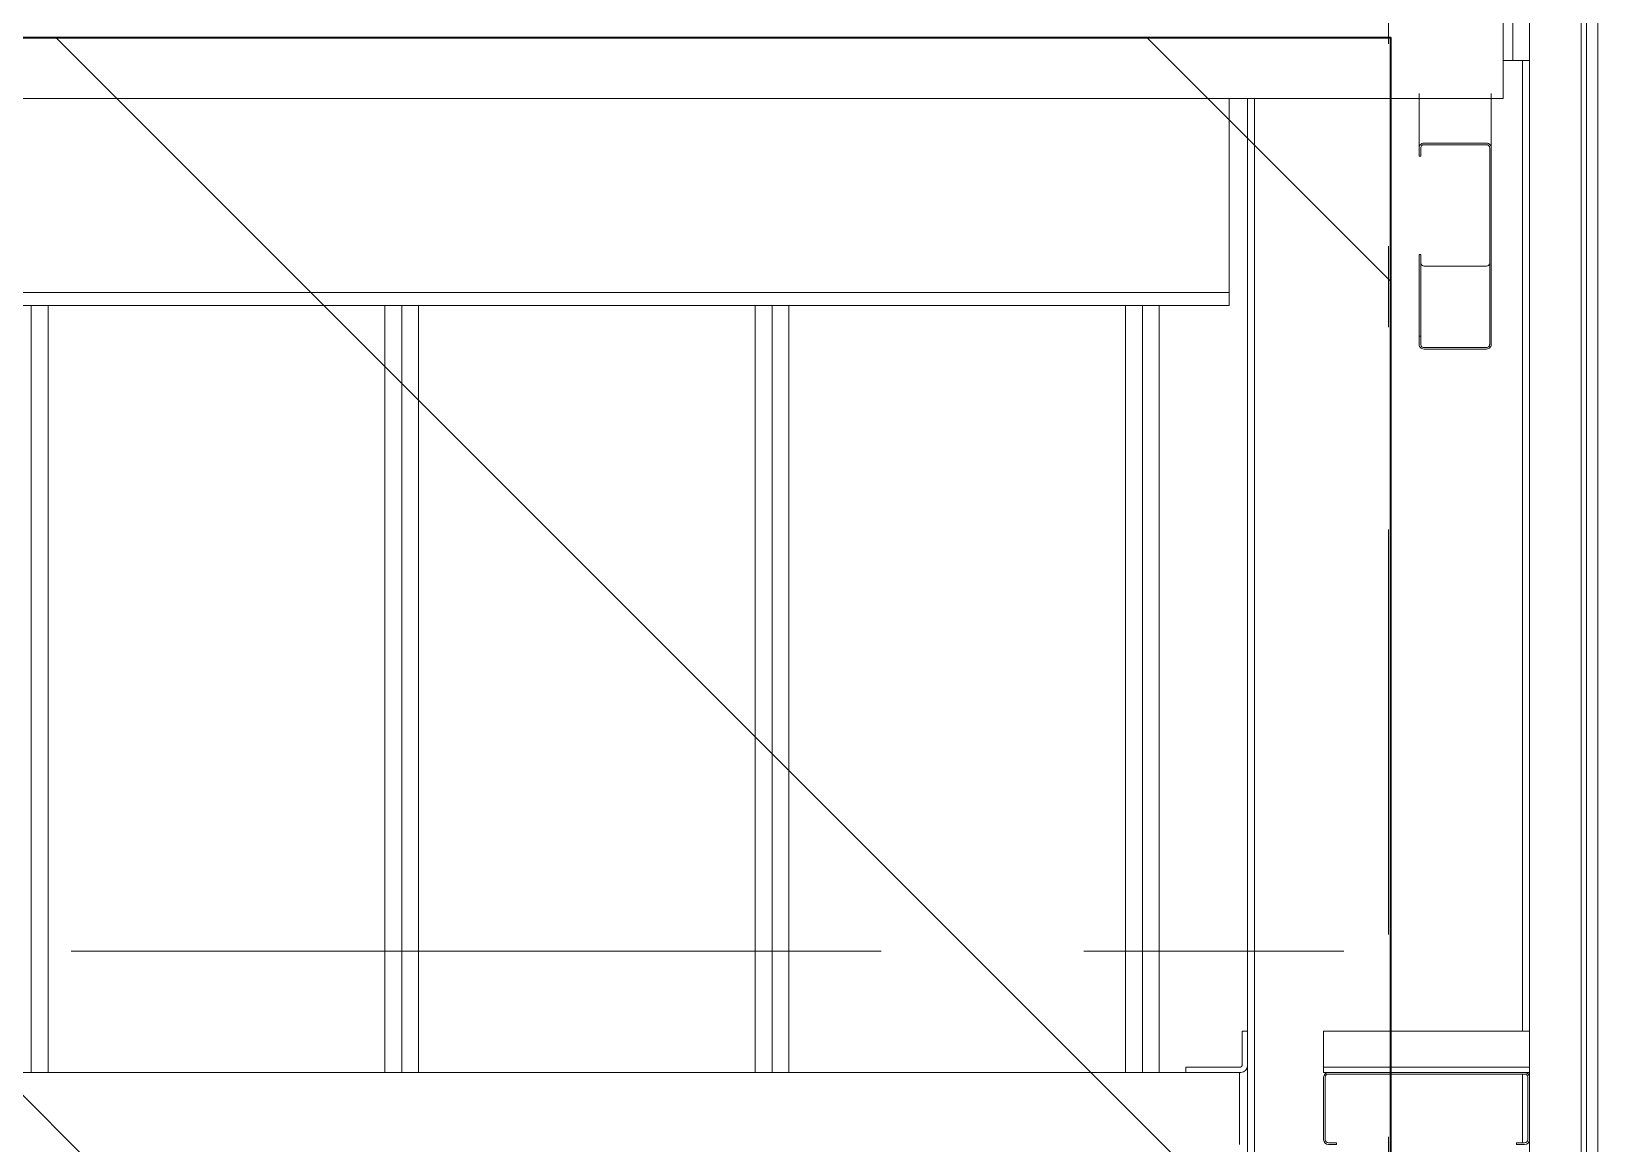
# Model space of a CAD drawing. Header units: metres. Extents: x -5.1 to 74.4, y -0.9 to 14.
# Drawn here: x 8.401 to 10.335, y 9.062 to 10.436 of the extents above; entities that cross this region are included whole.
import ezdxf

# ---------------------------------------------------------------- set-up
doc = ezdxf.new("R2010")
doc.units = ezdxf.units.M
doc.linetypes.add('Center', pattern=[2, 0.5, -0.25, 1, -0.25])
doc.linetypes.add('Dash dot', pattern=[1.05, 0.5, -0.25, 0.05, -0.25])
for name, color, linetype, lineweight in [('1', 7, 'Continuous', 18), ('2', 7, 'Continuous', 9), ('A LARGUEROS', 7, 'Continuous', 9), ('A LARGUEROS CORTES', 7, 'Continuous', 9), ('A-EJES', 7, 'Continuous', 18), ('A-NIVELES LINEA_', 7, 'Continuous', 18), ('GMI-COLUMNAS', 7, 'Continuous', 18)]:
    doc.layers.add(name, color=color, linetype=linetype, lineweight=lineweight)
doc.layers.add('ATR-ACHURADO', color=9, linetype='Continuous')
doc.layers.add('ATR-AREAS', color=1, linetype='Continuous')

# ---------------------------------------------------------------- blocks, each defined once
blk = doc.blocks.new('ESQUINERO_EXTERIOR_90__CAL24_MUROS_GMI_P026CHP001 - ESQUINERO EXTERIOR 90_-1564257-CORTE TRANSVERSAL 1-1_')
at = {"layer": '1', "lineweight": 5}
for p, q in [((10.3212, 8.994), (10.3212, 10.6891)), ((10.3352, 10.6274), (10.3352, 10.6891)), ((10.3352, 8.994), (10.3352, 10.4608)), ((10.3212, 8.994), (10.3149, 8.994)), ((10.3352, 8.994), (10.3212, 8.994))]:
    blk.add_line(p, q, dxfattribs=at)
blk = doc.blocks.new('MontenC-Calibre14-GMI 1 - MONTEN _C_ 10_ CAL14-1479441-CORTE TRANSVERSAL 1-1_')
at = {"layer": 'A LARGUEROS', "color": 8, "lineweight": 5, "true_color": 0x808080}
for p, q in [((10.2185, 10.3585), (10.2185, 10.6004)), ((-0.1442, 10.3529), (10.2185, 10.3529)), ((10.2185, 10.3585), (10.2185, 10.3529))]:
    blk.add_line(p, q, dxfattribs=at)
blk = doc.blocks.new('MontenC-Calibre14-GMI 1 - MONTEN _C_ 10_ CAL14-1579531-CORTE TRANSVERSAL 1-1_')
at = {"layer": 'A LARGUEROS', "color": 8, "lineweight": 5, "true_color": 0x808080}
for p, q in [((10.1149, 10.359), (10.1149, 10.2918)), ((10.2038, 10.2918), (10.2038, 10.359)), ((10.1168, 10.1601), (10.1149, 10.1601)), ((10.1149, 10.0595), (10.1149, 10.1601)), ((10.1168, 10.0595), (10.1168, 10.1601)), ((10.1979, 10.146), (10.1208, 10.146))]:
    blk.add_line(p, q, dxfattribs=at)
for centre, start_param, end_param in [((10.1208, 10.15), 3.141593, 4.712389), ((10.1979, 10.15), 4.712389, 6.283185)]:
    blk.add_ellipse(centre, major_axis=(0.004, 0), ratio=0.998752, start_param=start_param, end_param=end_param, dxfattribs=at)
at = {"layer": 'A LARGUEROS CORTES', "color": 8, "lineweight": 5, "true_color": 0x808080}
for p, q in [((10.1149, 10.2918), (10.1149, 10.2817)), ((10.1168, 10.2817), (10.1168, 10.2918)), ((10.1979, 10.2978), (10.1208, 10.2978)), ((10.1208, 10.2958), (10.1979, 10.2958)), ((10.2019, 10.2918), (10.2019, 10.0493)), ((10.2038, 10.0493), (10.2038, 10.2918)), ((10.1149, 10.2817), (10.1168, 10.2817)), ((10.1149, 10.0595), (10.1149, 10.0493)), ((10.1168, 10.0595), (10.1149, 10.0595)), ((10.1168, 10.0493), (10.1168, 10.0595)), ((10.1979, 10.0453), (10.1208, 10.0453)), ((10.1208, 10.0434), (10.1979, 10.0434))]:
    blk.add_line(p, q, dxfattribs=at)
at = {"layer": 'A LARGUEROS CORTES', "color": 8, "lineweight": 5, "true_color": 0x808080, "flags": 128}
for points in [[(10.1208, 10.2978), (10.1195, 10.2976), (10.1182, 10.2972), (10.1171, 10.2965), (10.1162, 10.2955), (10.1154, 10.2944), (10.115, 10.2932), (10.1149, 10.2918)], [(10.1168, 10.2918), (10.1169, 10.2927), (10.1172, 10.2936), (10.1176, 10.2943), (10.1183, 10.295), (10.119, 10.2955), (10.1199, 10.2957), (10.1208, 10.2958)], [(10.2038, 10.2918), (10.2036, 10.2932), (10.2032, 10.2944), (10.2025, 10.2955), (10.2015, 10.2965), (10.2004, 10.2972), (10.1992, 10.2976), (10.1979, 10.2978)], [(10.1979, 10.2958), (10.1988, 10.2957), (10.1996, 10.2955), (10.2004, 10.295), (10.201, 10.2943), (10.2015, 10.2936), (10.2018, 10.2927), (10.2019, 10.2918)], [(10.1149, 10.0493), (10.115, 10.048), (10.1154, 10.0468), (10.1162, 10.0457), (10.1171, 10.0447), (10.1182, 10.044), (10.1195, 10.0436), (10.1208, 10.0434)], [(10.1208, 10.0453), (10.1199, 10.0454), (10.119, 10.0457), (10.1183, 10.0462), (10.1176, 10.0468), (10.1172, 10.0476), (10.1169, 10.0485), (10.1168, 10.0493)], [(10.1979, 10.0434), (10.1992, 10.0436), (10.2004, 10.044), (10.2015, 10.0447), (10.2025, 10.0457), (10.2032, 10.0468), (10.2036, 10.048), (10.2038, 10.0493)], [(10.2019, 10.0493), (10.2018, 10.0485), (10.2015, 10.0476), (10.201, 10.0468), (10.2004, 10.0462), (10.1996, 10.0457), (10.1988, 10.0454), (10.1979, 10.0453)]]:
    blk.add_lwpolyline(points, dxfattribs=at)
blk = doc.blocks.new('MontenDobleC-Espalda-Calibre14-GMI - MONTEN DBL _C_ 12_ CAL14-1579533-CORTE TRANSVERSAL 1-1_')
at = {"layer": 'A LARGUEROS', "color": 8, "lineweight": 5, "true_color": 0x808080}
for p, q in [((9.8802, 10.1134), (9.8802, 10.3529)), ((9.8802, 10.1134), (0.1966, 10.1134)), ((9.8802, 10.1033), (9.8802, 10.1134)), ((0.1966, 10.0974), (9.8802, 10.0974)), ((9.8802, 10.1033), (9.8802, 10.0974))]:
    blk.add_line(p, q, dxfattribs=at)
blk = doc.blocks.new('IR - W14X22-V11-CORTE TRANSVERSAL 1-1_')
at = {"layer": 'GMI-COLUMNAS'}
for p, q in [((10.2423, 10.4), (10.2185, 10.4)), ((10.2423, 10.4), (10.2423, 9.201)), ((10.2509, 10.4), (10.2423, 10.4)), ((9.9029, 10.3529), (9.9029, 9.201)), ((9.9114, 10.3529), (9.9114, 0)), ((9.9029, 9.1582), (9.9029, 8.001)), ((10.2423, 9.1481), (10.2423, 9.063))]:
    blk.add_line(p, q, dxfattribs=at)
blk = doc.blocks.new('MontenC-Calibre14-GMI 1 - MONTEN _C_ 10_ CAL14 CON CLIPS A COLUMNA-1582797-CORTE TRANSVERSAL 1-1_')
at = {"layer": '2', "color": 8, "lineweight": 5, "true_color": 0x808080}
for p, q in [((9.9029, 9.201), (9.8965, 9.201)), ((9.8965, 9.201), (9.8965, 9.1602)), ((9.9029, 9.1582), (9.9029, 9.201)), ((9.8927, 9.1564), (9.8269, 9.1564)), ((9.8269, 9.1564), (9.8269, 9.15)), ((9.8269, 9.15), (9.8946, 9.15))]:
    blk.add_line(p, q, dxfattribs=at)
for centre, radius in [((9.8927, 9.1602), 0.00379), ((9.8946, 9.1582), 0.00825)]:
    blk.add_arc(centre, radius, 270, 0, dxfattribs=at)
at = {"layer": 'A LARGUEROS', "color": 8, "lineweight": 5, "true_color": 0x808080}
for p, q in [((9.8929, 9.15), (0.1377, 9.15)), ((9.8929, 9.15), (9.8929, 9.1441)), ((9.8929, 9.067), (9.8929, 9.1441)), ((9.8929, 9.067), (9.8929, 9.0611))]:
    blk.add_line(p, q, dxfattribs=at)
blk = doc.blocks.new('MontenC-Calibre14-GMI 1 - MONTEN _C_ 10_ CAL14 CON CLIPS A COLUMNA-1582444-CORTE TRANSVERSAL 1-1_')
at = {"layer": '2', "color": 8, "lineweight": 5, "true_color": 0x808080}
for p, q in [((9.9969, 4.1102), (9.9969, 4.151)), ((10.2509, 4.151), (9.9969, 4.151)), ((9.9969, 4.1064), (9.9969, 4.1102)), ((9.9969, 4.1), (9.9969, 4.1064)), ((10.2509, 4.1064), (9.9969, 4.1064)), ((10.0028, 4.1), (9.9969, 4.1)), ((10.2509, 4.1), (10.245, 4.1))]:
    blk.add_line(p, q, dxfattribs=at)
at = {"layer": 'A LARGUEROS CORTES', "color": 8, "lineweight": 5, "true_color": 0x808080}
for p, q in [((10.245, 4.1), (10.0028, 4.1)), ((9.9969, 4.0941), (9.9969, 4.017)), ((9.9988, 4.017), (9.9988, 4.0941)), ((10.0028, 4.0981), (10.245, 4.0981)), ((10.249, 4.0941), (10.249, 4.017)), ((10.2509, 4.017), (10.2509, 4.0941)), ((10.0129, 4.013), (10.0028, 4.013)), ((10.0028, 4.0111), (10.0129, 4.0111)), ((10.0129, 4.0111), (10.0129, 4.013)), ((10.245, 4.013), (10.2349, 4.013)), ((10.2349, 4.013), (10.2349, 4.0111)), ((10.2349, 4.0111), (10.245, 4.0111))]:
    blk.add_line(p, q, dxfattribs=at)
for centre, radius, start, end in [((10.0028, 4.0941), 0.0059, 90, 180), ((10.245, 4.0941), 0.0059, 0, 90), ((10.0028, 4.0941), 0.004, 90, 180), ((10.245, 4.0941), 0.004, 0, 90), ((10.0028, 4.017), 0.0059, 180, 270), ((10.0028, 4.017), 0.004, 180, 270), ((10.245, 4.017), 0.0059, 270, 0), ((10.245, 4.017), 0.004, 270, 0)]:
    blk.add_arc(centre, radius, start, end, dxfattribs=at)

msp = doc.modelspace()

# ---------------------------------------------------------------- hatches: boundary and pattern name
at = {"layer": 'ATR-ACHURADO'}
h = msp.add_hatch(dxfattribs=at)
h.set_pattern_fill('ANSI31', scale=0.3, angle=90)
h.paths.add_polyline_path([(5.04, 6.6), (9.7, 6.6), (9.7, 0.3), (10.08, 0.3), (10.08, 10.4277), (5.04, 10.4277)])

# ---------------------------------------------------------------- linework, layer by layer
at = {"layer": '1', "color": 254, "lineweight": 5, "true_color": 0xe5e5e5}
for p, q in [((10.2303, 10.6891), (10.2303, 10.4)), ((8.4015, 9.15), (8.4015, 10.0974)), ((8.4222, 10.0974), (8.4222, 9.15)), ((8.838, 10.0974), (8.838, 9.15)), ((8.8587, 9.15), (8.8587, 10.0974)), ((8.8587, 10.0974), (8.8587, 9.15)), ((8.8794, 10.0974), (8.8794, 9.15)), ((9.2952, 10.0974), (9.2952, 9.15)), ((9.3159, 9.15), (9.3159, 10.0974)), ((9.3159, 10.0974), (9.3159, 9.15)), ((9.3366, 10.0974), (9.3366, 9.15)), ((9.7524, 10.0974), (9.7524, 9.15)), ((9.7731, 10.0974), (9.7731, 9.15)), ((9.7731, 9.15), (9.7731, 10.0974)), ((9.7938, 10.0974), (9.7938, 9.15))]:
    msp.add_line(p, q, dxfattribs=at)
at = {"layer": '1'}
for p, q in [((10.2509, 10.5984), (10.2509, 0.15)), ((10.3149, 0.15), (10.3149, 10.5984))]:
    msp.add_line(p, q, dxfattribs=at)
at = {"layer": 'A-EJES', "color": 253, "linetype": 'Dash dot', "true_color": 0xaaaaaa}
msp.add_line((10.0769, 2.7206), (10.0769, 12.9021), dxfattribs=at)
at = {"layer": 'A-NIVELES LINEA_', "linetype": 'Center'}
msp.add_line((-4.2993, 9.3), (10.0219, 9.3), dxfattribs=at)
at = {"layer": 'ATR-AREAS', "lineweight": 35}
msp.add_lwpolyline([(5.04, 6.6), (9.7, 6.6), (9.7, 0.3), (10.08, 0.3), (10.08, 10.4277), (5.04, 10.4277)], close=True, dxfattribs=at)

# ---------------------------------------------------------------- block references
at = {"layer": '1', "lineweight": 5}
msp.add_blockref('ESQUINERO_EXTERIOR_90__CAL24_MUROS_GMI_P026CHP001 - ESQUINERO EXTERIOR 90_-1564257-CORTE TRANSVERSAL 1-1_', (0, 0), dxfattribs=at)
at = {"layer": 'A LARGUEROS', "color": 8, "lineweight": 5, "true_color": 0x808080}
for name, p in [('MontenC-Calibre14-GMI 1 - MONTEN _C_ 10_ CAL14-1479441-CORTE TRANSVERSAL 1-1_', (0, 0)), ('MontenDobleC-Espalda-Calibre14-GMI - MONTEN DBL _C_ 12_ CAL14-1579533-CORTE TRANSVERSAL 1-1_', (0, 0)), ('MontenC-Calibre14-GMI 1 - MONTEN _C_ 10_ CAL14-1579531-CORTE TRANSVERSAL 1-1_', (0, 0)), ('MontenC-Calibre14-GMI 1 - MONTEN _C_ 10_ CAL14 CON CLIPS A COLUMNA-1582797-CORTE TRANSVERSAL 1-1_', (0, 0)), ('MontenC-Calibre14-GMI 1 - MONTEN _C_ 10_ CAL14 CON CLIPS A COLUMNA-1582444-CORTE TRANSVERSAL 1-1_', (0, 5.05))]:
    msp.add_blockref(name, p, dxfattribs=at)
at = {"layer": 'GMI-COLUMNAS'}
msp.add_blockref('IR - W14X22-V11-CORTE TRANSVERSAL 1-1_', (0, 0), dxfattribs=at)

doc.saveas('drawing.dxf')
